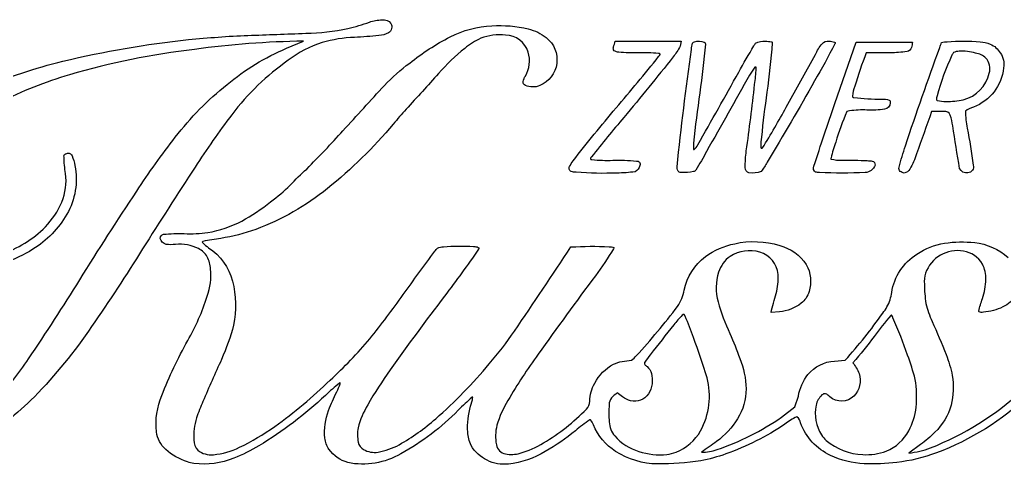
# Model space of a CAD drawing. Header units: millimetres. Extents: x -452 to 1230, y -246 to 254.
# Drawn here: x -24.5 to 403.4, y -95.1 to 98.2 of the extents above; entities that cross this region are included whole.
import ezdxf

# ---------------------------------------------------------------- set-up
doc = ezdxf.new("R2010")
doc.units = ezdxf.units.MM
doc.layers.add('Ebene_1', color=70, linetype='Continuous')

msp = doc.modelspace()

# ---------------------------------------------------------------- linework, layer by layer
at = {"layer": 'Ebene_1'}
for points in [[(-40.98, 68.27, -0.044013), (-5.71, 80.2, -0.033099), (48.86, 89.56, -0.015082), (74.7, 91.43, 0.003818), (99.85, 92.35, 0.042755), (118.16, 94.35, 0.018452), (127.47, 97.17, -0.07711), (133.04, 98.2, -0.283445), (136.8, 96.6, -0.415978), (135.81, 92.49, -0.099376), (131.66, 91.3, -0.009146), (121.03, 90.55, 0.059026), (106.93, 88.32, 0.080009), (92.25, 80.64, 0.075631), (67.68, 56.92, 0.015621), (51.71, 34.15, 0.002536), (28.9, -1.45, -0.012156), (6.76, -35.15, -0.045083), (-18.1, -65.73, -0.050917), (-42.66, -85.59, -0.161383)], [(414.01, -65.16, -0.0988), (373.9, -90.11, -0.064624), (356.7, -94.23, -0.041643), (342.5, -94.84, -0.101189), (327.9, -91.25, -0.19844), (314.86, -77.08, 0.150242), (313.44, -74.53, 0.151239), (313.24, -74.43, 0.058712), (308.03, -77.61, -0.065509), (282.36, -90.57, -0.044715), (271.5, -93.51, -0.042683), (252.71, -94.93, -0.139538), (234.5, -89.49, -0.14955), (224.87, -77.92, 0.103471), (223.65, -75.77, 0.55808), (223.28, -75.78, 0.036867), (217.05, -80.5, -0.041438), (203.93, -89.5, -0.109609), (187.92, -94.97, -0.295381), (171.69, -86.9, -0.106987), (170.27, -81.09, -0.08989), (171.46, -69.76, 0.062163), (172.37, -66.08, 1.500162), (172.11, -65.95, 0.016726), (166.13, -71.52, -0.074211), (141.21, -90.48, -0.183191), (118.1, -94.35, -0.16056), (109.93, -88.54, -0.134135), (108.15, -83.71, -0.11478), (109.78, -71.62, -0.029211), (113.27, -63.59, 0.046212), (114.77, -60.08, 0.134834), (114.81, -59.69, 0.14755), (114.57, -59.79, 0.032663), (108.38, -65.09, -0.053873), (79.47, -87.04, -0.043885), (68.58, -92.38, -0.131556), (51.24, -94.66, -0.043011), (48.4, -94.05), (48.41, -94.05, -0.101711), (38.98, -88.59, -0.176027), (34.93, -80.97, -0.125798), (37.3, -65.18, -0.036457), (48.59, -41.29, 0.050256), (57.02, -22.04, 0.111348), (58.49, -10.12, 0.095714), (57.01, -4.88, 0.159754), (53.24, -1.31, 0.137435), (43.29, 0.53, -0.052858), (39.13, 0.5, -0.277599), (36.6, 3.17, -0.343333), (38.02, 4.92, -0.033019), (46.96, 5.23, 0.041408), (57.33, 5.66, 0.070922), (72, 10.66, 0.040904), (84.56, 19.06, 0.040809), (93.01, 26.29, -0.015591), (100.26, 33.32, 0.011307), (116.02, 49.94, 0.001346), (134, 69.69, -0.041837), (145, 79.37, -0.049339), (162.59, 90.78, -0.11082), (180.71, 95.59, -0.075097), (196.51, 94.22, -0.106499), (204.33, 90.46, -0.571787), (201.53, 69.56, -0.198978), (195.29, 69.65, -0.344478), (194.31, 71.36, -0.101848), (195.3, 73.74, 0.20788), (196.53, 84.08, 0.320616), (186.68, 91.56, 0.12159), (175.88, 90.14, 0.066274), (168.91, 85.76, 0.048345), (157.57, 74.87, -0.003731), (143.45, 59.31, 0.006162), (137.83, 52.85, -0.049351), (109.28, 24.84, -0.082171), (78.09, 7.04, -0.046334), (62.93, 3.15, 0.013672), (55.14, 1.84, 0.71728), (55.11, 1.18, 0.05754), (57.61, -0.89, -0.18487), (68, -15.39, -0.110738), (68.48, -34.55, -0.037674), (63.23, -49.46, 0.004263), (55.15, -67.75, 0.019934), (52.35, -74.93, 0.091522), (51.22, -84.51, 0.181423), (52.99, -88.99, 0.195152), (59.71, -90.89, 0.093849), (71.02, -87.69, 0.041231), (86.34, -78.66, 0.039545), (110.41, -58.49, 0.032396), (127.69, -40.53, 0.01154), (142.2, -21.29, -0.007439), (155.99, -2.46, -0.012783), (157.11, -1.05, -0.076714), (159.68, -0.46, -0.0314), (172.72, -0.38, -0.113292), (174.81, -0.76, -0.550219), (174.93, -1.56, -0.010443), (160.19, -21.92, 0.011306), (136.59, -54.05, 0.028984), (126.76, -69.27, 0.076656), (122.61, -79.18, 0.097256), (122.63, -85.47, 0.202892), (124.95, -88.61, 0.172589), (131.24, -89.8, 0.076983), (140.44, -86.57, 0.048187), (156.32, -75.3, 0.038399), (179.6, -51.37, 0.028537), (190.58, -37.15, 0.002008), (215.08, -0.58, -0.031007), (231.67, -0.5, -0.103907), (233.74, -0.8, -0.208425), (233.62, -1.32, -0.018948), (225.74, -13.07, 0.006535), (200.85, -47.24, 0.026076), (187.7, -67.29, 0.063777), (182.9, -78.13, 0.108), (182.67, -86.57, 0.308949), (186.62, -90.57, 0.127149), (192.95, -90.24, 0.06701), (203.2, -85.75, 0.064604), (221.81, -71.08, 0.20999), (223.27, -67.68, -0.124909), (225.41, -59.84, -0.153746), (233.57, -51.59, -0.082308), (237.32, -50.4, 0.014113), (241.44, -49.75, 0.064134), (243.5, -47.84, 0.023335), (261.42, -26.44, 0.098824), (264.34, -19.3, -0.184357), (273.55, -4.78, -0.112315), (286.24, 0.84, -0.128654), (305.83, 0.09, -0.179031), (317.37, -8.22, -0.202415), (318.59, -20, -0.15451), (315.09, -25.06, -0.146282), (305.72, -28.79), (302.05, -29.11, -0.011731), (304.22, -20.83, 0.095122), (305.08, -12.52, 0.317948), (297.17, -2.86, 0.219275), (284.23, -4.66, 0.158451), (279.23, -11.49, 0.141049), (279.02, -24.4, 0.03734), (284.1, -38.22, -0.019078), (288.47, -49.01, -0.090599), (291.18, -62.27, -0.139355), (287.53, -75.25, -0.090149), (278.4, -85.18, -0.01174), (271.8, -89.84, 0.092972), (278.6, -88.67, 0.070147), (306.6, -74.59), (312.42, -70.14), (313.9, -65.39, -0.123923), (318.07, -56.04, -0.208392), (329.66, -50.2), (334.25, -49.81, 0.030674), (350.61, -29.35, 0.076546), (353.8, -23.55, 0.039691), (354.46, -20.36, -0.21443), (365.44, -3.7, -0.106192), (377.42, 1.09, -0.059336), (390.54, 1.31, -0.16019), (405.1, -5.18, -0.232904)], [(-34.65, -67.84, 0.022859), (-20.59, -49.2, 0.008401), (1.67, -14.87, -0.008551), (26.36, 23.63, -0.020597), (43.14, 47.19, -0.059107), (65.65, 70.04, -0.07625), (91.48, 85.79), (98.87, 88.94, 0.028989), (51.47, 85.34, 0.042047), (-2.88, 74.25, 0.048508), (-33.24, 62.17, 0.080502)], [(-32.69, -3.68, 0.124391), (-13.31, 8.17, 0.092139), (-6.21, 18.97, 0.133165), (-4.54, 31.4, -0.040716), (-5.22, 38.49, -0.489069), (-4.06, 40.08, -0.422842), (-1.75, 39.1, -0.070414), (-0.5, 34.81, -0.179151), (-3.96, 13.63, -0.121934), (-18.75, -1.59, -0.125298), (-44.62, -10.01, -0.141129)], [(408.35, -21.45, -0.166763), (402.82, -26.66, -0.091855), (394.32, -28.96, -0.19296), (392.44, -28.75, -0.244718), (392.3, -28.49, -0.018397), (393.88, -23.01, 0.075824), (395.42, -14.68, 0.129811), (393.88, -8, 0.219981), (385.65, -2.36, 0.363149), (369.15, -12.02, 0.089752), (368.66, -16.71, 0.038106), (369.37, -25.12, 0.047623), (372.06, -32.95, -0.011363), (378.08, -47.37, -0.046207), (380.81, -56.4, -0.101634), (380.28, -69.38, -0.129409), (373.27, -81.14, -0.04449), (366.97, -86.51), (361.89, -90.18, 0.064206), (371.34, -87.95, 0.090436), (410.99, -63.24, 0.070243)]]:
    msp.add_lwpolyline(points, format="xyb", dxfattribs=at)
for points in [[(215.18, 32.3, -0.479606), (214.52, 34.38, -0.070741), (215.99, 36.86, -0.00833), (234.69, 59.87, 0.007813), (253.19, 82.19, 0.01822), (253.87, 83.09, 0.439088), (253.14, 83.57, 0.022098), (244.27, 83.87, -0.037226), (235.86, 84.11, -0.137827), (233.88, 84.77, -0.295185), (233.6, 86.34, -0.01762), (234.36, 88.85), (262.97, 88.85), (262.53, 86.7, -0.038767), (259.47, 82.06, -0.007442), (238.09, 55.76, 0.009333), (223.98, 38.59, 0.019289), (223.51, 37.95, 0.490102), (224.21, 37.42, 0.036305), (233.26, 37.12, -0.03143), (243.54, 36.76, -0.563431), (245.06, 34.88, -0.238491), (242.98, 32.12, -0.03489), (235.1, 31.54, -0.029321), (217.34, 31.91, -0.086369)], [(262.18, 31.9, -0.230732), (261.19, 34.22, -0.009048), (267.42, 85.26, -0.018282), (267.89, 88.07, -0.215049), (268.79, 88.63, -0.171837), (273.02, 88.41, -0.407219), (273.53, 87.66, -0.01064), (271.1, 66.46, 0.013212), (268.37, 44.52, 0.069643), (268.37, 41.96, 0.532535), (268.61, 41.73, 0.117098), (270.22, 43.84, 0.001257), (288.01, 75.41, -0.010233), (294.59, 86.89, -0.03058), (295.35, 88.07, -0.139147), (299.58, 88.84, -0.095853), (302.18, 88.57, -0.467807), (302.58, 88.18, -0.009633), (300.24, 66.69, 0.010883), (297.86, 47.23, 0.043787), (297.63, 43.05, 1.011775), (298.34, 42.51, 0.0157), (308.65, 60.24), (321.34, 83.08, -0.053891), (324.21, 87.8, -0.242954), (327.23, 88.85, -0.137825), (329.67, 88.44, -0.575237), (329.73, 87.68, -0.018855), (320.99, 71.7, -0.009107), (300.36, 36.26, -0.055539), (297.74, 32.29, -0.124788), (292.45, 31.6, -0.380457), (290.86, 33.91, -0.044195), (291.3, 41.16, 0.006176), (294.91, 70.11, 0.026101), (295.55, 77.08, 0.902786), (295.03, 77.57, 0.046115), (292.69, 74.17, -0.001892), (274.03, 40.99, -0.017297), (269.32, 32.86, -0.288713), (268.31, 32.24, -0.073006), (263.03, 31.75, -0.053233), (262.18, 31.9)], [(321.41, 31.93, -0.399174), (320.68, 34.5, -0.006702), (329.8, 61.74), (339.1, 88.54), (363.47, 88.54, -0.023716), (363.1, 86.2, -0.308277), (361.16, 84.34, -0.031611), (353.77, 83.87, -0.000895), (343.44, 83.87, 0.018899), (338.4, 69.27, 0.076468), (337.42, 65.03, 0.573675), (338.06, 64.34, 0.020798), (350.11, 63.68, -0.07752), (353.43, 63.29, -0.370966), (353.78, 62.1, -0.381427), (351.41, 59.34, -0.051486), (343.68, 58.94, 0.046385), (336.17, 58.61, 0.154258), (334.99, 58.25, 0.025913), (330.14, 45.06, 0.029572), (328.11, 38.24, 0.085411), (328.04, 37.61, 0.066469), (332.96, 37.18, -0.013452), (343.86, 36.96, -0.032534), (346.03, 36.75, -0.403663), (347.22, 35.03, -0.31724), (342.92, 31.75, -0.021667), (323.08, 31.78, -0.029138)], [(358.11, 32.3, -0.278294), (357.72, 34.07, -0.022732), (360.44, 43.41, -0.006799), (375.33, 86.11, -0.025967), (376.17, 88.31, -0.055303), (378.55, 88.66, -0.043055), (392.91, 88.58, -0.070657), (397.32, 87.62, -0.161749), (401.64, 83.82, -0.213377), (403.07, 77.28, -0.282924), (390.02, 60.22, 0.074147), (386.48, 58.44, 0.036697), (387.3, 51.07, -0.014754), (389.83, 35.03, -0.508585), (387.61, 31.67, -0.365255), (384.01, 33.61, -0.002708), (380.98, 52.03, 0.050342), (379.93, 56.79, 0.374152), (377.09, 58.33, -0.006761), (371.83, 58.31, -0.000301), (365.27, 39.86, -0.05447), (362.35, 33.29, -0.246252), (359.92, 31.52, -0.099946)], [(385.59, 63.37), (385.59, 63.37, 0.274927), (396.87, 75.03, 0.257614), (395.43, 81.58, 0.123859), (390.91, 83.72, 0.083332), (383.76, 84.51, 0.090034), (381.4, 83.96, 0.082856), (380.67, 82.83, 0.043489), (374.2, 65.07, 0.113108), (373.96, 63.41, 0.173766), (374.25, 63.17, 0.086392), (378.14, 62.7, 0.051903)], [(260.79, -89.83, 0.16628), (271.44, -80.52, 0.191698), (274.22, -57.46, 0.01762), (268.29, -39.88, 0.018033), (264.71, -30.72, 0.043155), (264.33, -29.98, 0.373876), (263.46, -30.26, 0.05023), (259.85, -34.49, 0.009517), (249.58, -47.41, 0.02367), (247.23, -50.67, 0.442145), (247.14, -51.62, 0.09878), (248.15, -52.61, -0.175937), (250.06, -55.53, -0.203097), (248.74, -64.5, -0.31281), (241.03, -67.44, -0.114726), (237.47, -65.78), (235.21, -63.99, 0.030167), (232.64, -66.23, 0.160299), (231.67, -69.13, 0.031087), (231.71, -76.62, 0.162134), (234.1, -82.77, 0.144961), (244.6, -89.48, 0.105148), (256.79, -90.8, 0.056907)], [(337.62, -50.89, -0.040049), (340.35, -55.55, -0.268661), (338.07, -65.42, -0.393203), (327.56, -65.72, 0.077304), (325.72, -64.37, 0.210516), (324.14, -64.94, 0.151189), (321.63, -69.37, 0.199861), (324.01, -82.32, 0.065913), (326.04, -84.69, 0.167338), (341.89, -90.84, 0.108594), (352.1, -89.34, 0.175222), (361.93, -80.48, 0.097461), (365.07, -70.27, 0.070795), (364.67, -58.14, 0.025297), (361.4, -47.69, 0.023742), (355.01, -31.41, 0.14837), (354.33, -30.18, 0.116905), (354.1, -30.33, 0.017348), (346.86, -39.51, -0.019899)]]:
    msp.add_lwpolyline(points, format="xyb", close=True, dxfattribs=at)

doc.saveas('drawing.dxf')
